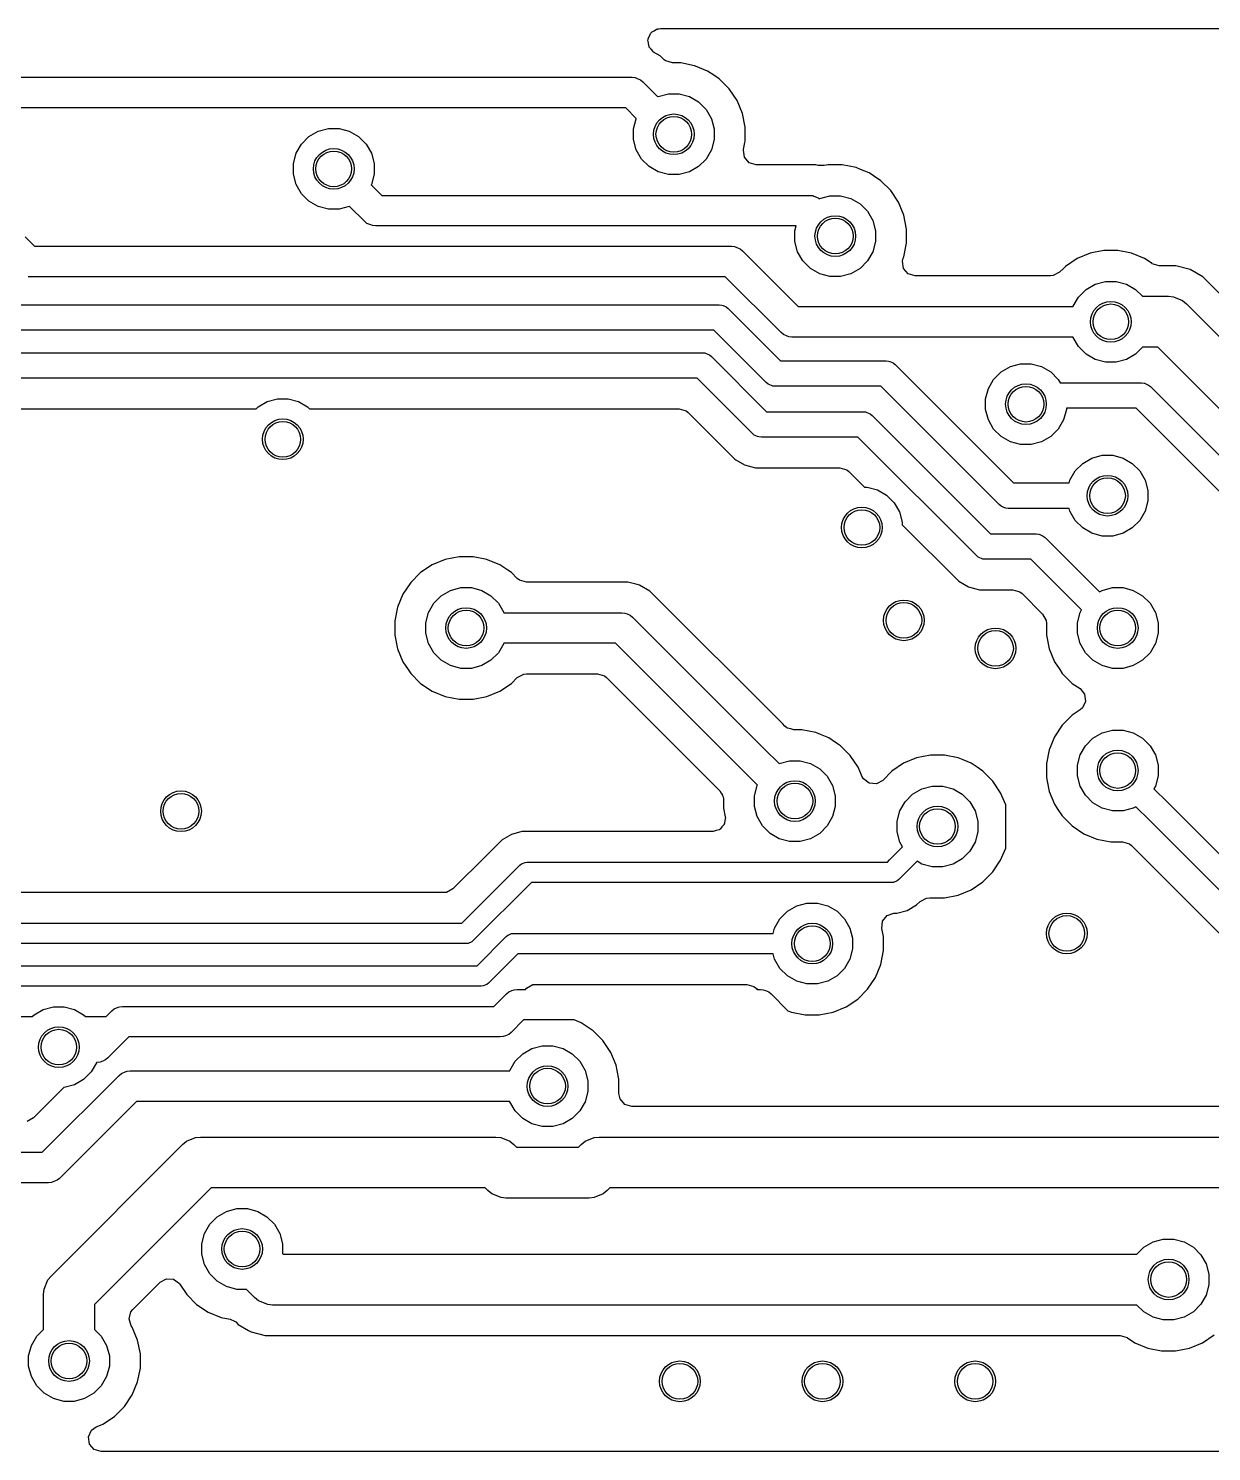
# Model space of a CAD drawing. Extents: x 5.6 to 7.02, y -4.13 to -3.58.
# Drawn here: x 6.218 to 6.676, y -4.129 to -3.578 of the extents above; entities that cross this region are included whole.
import ezdxf

# ---------------------------------------------------------------- set-up
doc = ezdxf.new("R2010")
doc.units = 0
doc.header["$MEASUREMENT"] = 0
doc.layers.add('BLACK', color=7, linetype='CONTINUOUS')

msp = doc.modelspace()

# ---------------------------------------------------------------- linework, layer by layer
at = {"layer": 'BLACK', "linetype": 'CONTINUOUS'}
for p, q in [((6.4577, -3.58286), (6.4578, -3.58259)), ((6.45778, -3.58231), (6.45832, -3.58131)), ((6.4578, -3.58259), (6.45778, -3.58231)), ((6.45832, -3.58131), (6.45874, -3.58026)), ((6.45874, -3.58026), (6.45897, -3.58009)), ((6.45897, -3.58009), (6.4591, -3.57984)), ((6.4591, -3.57984), (6.46009, -3.57929)), ((6.46009, -3.57929), (6.46101, -3.57864)), ((6.46101, -3.57864), (6.46139, -3.57858)), ((6.46139, -3.57858), (6.46155, -3.57849)), ((6.46155, -3.57849), (6.46181, -3.5785)), ((6.46181, -3.5785), (6.46263, -3.57837)), ((6.46263, -3.57837), (7.01195, -3.57837)), ((6.45791, -3.58396), (6.4577, -3.58286)), ((6.458, -3.58509), (6.45791, -3.58396)), ((6.45817, -3.58532), (6.458, -3.58509)), ((6.45823, -3.5856), (6.45817, -3.58532)), ((6.45901, -3.58642), (6.45823, -3.5856)), ((6.45969, -3.58732), (6.45901, -3.58642)), ((6.45991, -3.58748), (6.45969, -3.58732)), ((6.46247, -3.58896), (6.45991, -3.58748)), ((6.46403, -3.59052), (6.46247, -3.58896)), ((6.46433, -3.59074), (6.46403, -3.59052)), ((6.46459, -3.59092), (6.46433, -3.59074)), ((6.46728, -3.59171), (6.46459, -3.59092)), ((6.47043, -3.59171), (6.46728, -3.59171)), ((6.47576, -3.59277), (6.47043, -3.59171)), ((6.47043, -3.59171), (6.47043, -3.59171)), ((6.47612, -3.59292), (6.47576, -3.59277)), ((6.47576, -3.59277), (6.47576, -3.59277)), ((6.48078, -3.59485), (6.47612, -3.59292)), ((5.97603, -3.59724), (6.45158, -3.59724)), ((6.45158, -3.59724), (6.45273, -3.59736)), ((6.45273, -3.59736), (6.45361, -3.59772)), ((6.45361, -3.59772), (6.45486, -3.59824)), ((6.45486, -3.59824), (6.45575, -3.59897)), ((6.45575, -3.59897), (6.46158, -3.6048)), ((6.48322, -3.59648), (6.48078, -3.59485)), ((6.4853, -3.59787), (6.48322, -3.59648)), ((6.48914, -3.60171), (6.4853, -3.59787)), ((6.4853, -3.59787), (6.4853, -3.59787)), ((6.46158, -3.6048), (6.46169, -3.60474)), ((6.46169, -3.60474), (6.46566, -3.60368)), ((6.46566, -3.60368), (6.46977, -3.60368)), ((6.46977, -3.60368), (6.47374, -3.60474)), ((6.47374, -3.60474), (6.4773, -3.6068)), ((6.49216, -3.60623), (6.48914, -3.60171)), ((6.48914, -3.60171), (6.48914, -3.60171)), ((6.44913, -3.60906), (5.97716, -3.60906)), ((6.45323, -3.61316), (6.44913, -3.60906)), ((6.4773, -3.6068), (6.48021, -3.6097)), ((6.48021, -3.6097), (6.48227, -3.61326)), ((6.49424, -3.61125), (6.49216, -3.60623)), ((6.4521, -3.61724), (6.45317, -3.61326)), ((6.45317, -3.61326), (6.45323, -3.61316)), ((6.48227, -3.61326), (6.48333, -3.61724)), ((6.4953, -3.61657), (6.49424, -3.61125)), ((6.32373, -3.62309), (6.32663, -3.62018)), ((6.32663, -3.62018), (6.33019, -3.61813)), ((6.33019, -3.61813), (6.33416, -3.61706)), ((6.33416, -3.61706), (6.33828, -3.61706)), ((6.33828, -3.61706), (6.34225, -3.61813)), ((6.34225, -3.61813), (6.34581, -3.62018)), ((6.34581, -3.62018), (6.34871, -3.62309)), ((6.4521, -3.62135), (6.4521, -3.61724)), ((6.48333, -3.61724), (6.48333, -3.62135)), ((6.4953, -3.62201), (6.4953, -3.61657)), ((6.32061, -3.63062), (6.32167, -3.62665)), ((6.32167, -3.62665), (6.32373, -3.62309)), ((6.34871, -3.62309), (6.35077, -3.62665)), ((6.35077, -3.62665), (6.35183, -3.63062)), ((6.45317, -3.62532), (6.4521, -3.62135)), ((6.45522, -3.62888), (6.45317, -3.62532)), ((6.48227, -3.62532), (6.48021, -3.62888)), ((6.48333, -3.62135), (6.48227, -3.62532)), ((6.49462, -3.62542), (6.49467, -3.62515)), ((6.49502, -3.62818), (6.49462, -3.62542)), ((6.49467, -3.62515), (6.49519, -3.62251)), ((6.49519, -3.62251), (6.4953, -3.62201)), ((6.32061, -3.63473), (6.32061, -3.63062)), ((6.35183, -3.63062), (6.35183, -3.63473)), ((6.45813, -3.63178), (6.45522, -3.62888)), ((6.46169, -3.63384), (6.45813, -3.63178)), ((6.4773, -3.63178), (6.47374, -3.63384)), ((6.48021, -3.62888), (6.4773, -3.63178)), ((6.49685, -3.63029), (6.49502, -3.62818)), ((6.49953, -3.63108), (6.49685, -3.63029)), ((6.52265, -3.63108), (6.49953, -3.63108)), ((6.52357, -3.63133), (6.52265, -3.63108)), ((6.52265, -3.63108), (6.52265, -3.63108)), ((6.52583, -3.6314), (6.52357, -3.63133)), ((6.52744, -3.63108), (6.52583, -3.6314)), ((6.53287, -3.63108), (6.52744, -3.63108)), ((6.52744, -3.63108), (6.52744, -3.63108)), ((6.5382, -3.63214), (6.53287, -3.63108)), ((6.53287, -3.63108), (6.53287, -3.63108)), ((6.53991, -3.63285), (6.5382, -3.63214)), ((6.5382, -3.63214), (6.5382, -3.63214)), ((6.32167, -3.6387), (6.32061, -3.63473)), ((6.35183, -3.63473), (6.35077, -3.6387)), ((6.46566, -3.6349), (6.46169, -3.63384)), ((6.46977, -3.6349), (6.46566, -3.6349)), ((6.47374, -3.63384), (6.46977, -3.6349)), ((6.54322, -3.63422), (6.53991, -3.63285)), ((6.54498, -3.63539), (6.54322, -3.63422)), ((6.54774, -3.63724), (6.54498, -3.63539)), ((6.55158, -3.64108), (6.54774, -3.63724)), ((6.54774, -3.63724), (6.54774, -3.63724)), ((6.32373, -3.64226), (6.32167, -3.6387)), ((6.32663, -3.64517), (6.32373, -3.64226)), ((6.35077, -3.6387), (6.35071, -3.63881)), ((6.35071, -3.63881), (6.35481, -3.64291)), ((6.35481, -3.64291), (6.48189, -3.64291)), ((6.48189, -3.64291), (6.52031, -3.64291)), ((6.52031, -3.64291), (6.52147, -3.64303)), ((6.52147, -3.64303), (6.52181, -3.64317)), ((6.52181, -3.64317), (6.5236, -3.64391)), ((6.52413, -3.64411), (6.5281, -3.64305)), ((6.5281, -3.64305), (6.53221, -3.64305)), ((6.53221, -3.64305), (6.53618, -3.64411)), ((6.5546, -3.6456), (6.55158, -3.64108)), ((6.55158, -3.64108), (6.55158, -3.64108)), ((6.33019, -3.64723), (6.32663, -3.64517)), ((6.33416, -3.64829), (6.33019, -3.64723)), ((6.33828, -3.64829), (6.33416, -3.64829)), ((6.34225, -3.64723), (6.33828, -3.64829)), ((6.34236, -3.64716), (6.34225, -3.64723)), ((6.34819, -3.65299), (6.34236, -3.64716)), ((6.5236, -3.64391), (6.52396, -3.64421)), ((6.52396, -3.64421), (6.52413, -3.64411)), ((6.53618, -3.64411), (6.53974, -3.64617)), ((6.53974, -3.64617), (6.54265, -3.64907)), ((6.55668, -3.65062), (6.5546, -3.6456)), ((6.34908, -3.65373), (6.34819, -3.65299)), ((6.35059, -3.65435), (6.34908, -3.65373)), ((6.35121, -3.65461), (6.35059, -3.65435)), ((6.54265, -3.64907), (6.54471, -3.65263)), ((6.54471, -3.65263), (6.54577, -3.65661)), ((6.55774, -3.65595), (6.55668, -3.65062)), ((6.21685, -3.65889), (6.22056, -3.6626)), ((6.35236, -3.65472), (6.35121, -3.65461)), ((6.48189, -3.65472), (6.35236, -3.65472)), ((6.51505, -3.65472), (6.48189, -3.65472)), ((6.51454, -3.65661), (6.51505, -3.65472)), ((6.51454, -3.66072), (6.51454, -3.65661)), ((6.54577, -3.65661), (6.54577, -3.66072)), ((6.55774, -3.66138), (6.55774, -3.65595)), ((6.22056, -3.6626), (6.49009, -3.6626)), ((6.49009, -3.6626), (6.49124, -3.66271)), ((6.49124, -3.66271), (6.49212, -3.66308)), ((6.49212, -3.66308), (6.49337, -3.66359)), ((6.49337, -3.66359), (6.49426, -3.66433)), ((6.49426, -3.66433), (6.51583, -3.6859)), ((6.51561, -3.66469), (6.51454, -3.66072)), ((6.51766, -3.66825), (6.51561, -3.66469)), ((6.54471, -3.66469), (6.54265, -3.66825)), ((6.54577, -3.66072), (6.54471, -3.66469)), ((6.55668, -3.66671), (6.55774, -3.66138)), ((6.62867, -3.66529), (6.62365, -3.66737)), ((6.634, -3.66423), (6.62867, -3.66529)), ((6.62867, -3.66529), (6.62867, -3.66529)), ((6.63943, -3.66423), (6.634, -3.66423)), ((6.634, -3.66423), (6.634, -3.66423)), ((6.64476, -3.66529), (6.63943, -3.66423)), ((6.63943, -3.66423), (6.63943, -3.66423)), ((6.64978, -3.66737), (6.64476, -3.66529)), ((6.64476, -3.66529), (6.64476, -3.66529)), ((6.52057, -3.67116), (6.51766, -3.66825)), ((6.54265, -3.66825), (6.53974, -3.67116)), ((6.55614, -3.6684), (6.55647, -3.66721)), ((6.55654, -3.67117), (6.55614, -3.6684)), ((6.55647, -3.66719), (6.55668, -3.66671)), ((6.55647, -3.66721), (6.55647, -3.66719)), ((6.61913, -3.67038), (6.61835, -3.67117)), ((6.62365, -3.66737), (6.61913, -3.67038)), ((6.65267, -3.6693), (6.64978, -3.66737)), ((6.64978, -3.66737), (6.64978, -3.66737)), ((6.65274, -3.66935), (6.65267, -3.6693)), ((6.65542, -3.67013), (6.65274, -3.66935)), ((6.66184, -3.67013), (6.65542, -3.67013)), ((6.66735, -3.67161), (6.66184, -3.67013)), ((6.66184, -3.67013), (6.66184, -3.67013)), ((6.48764, -3.67441), (6.21811, -3.67441)), ((6.50921, -3.69598), (6.48764, -3.67441)), ((6.52413, -3.67321), (6.52057, -3.67116)), ((6.5281, -3.67427), (6.52413, -3.67321)), ((6.53221, -3.67427), (6.5281, -3.67427)), ((6.53618, -3.67321), (6.53221, -3.67427)), ((6.53974, -3.67116), (6.53618, -3.67321)), ((6.55837, -3.67328), (6.55654, -3.67117)), ((6.56105, -3.67407), (6.55837, -3.67328)), ((6.61339, -3.67407), (6.56105, -3.67407)), ((6.61445, -3.67396), (6.61339, -3.67407)), ((6.6169, -3.67262), (6.61445, -3.67396)), ((6.61835, -3.67117), (6.6169, -3.67262)), ((6.63069, -3.67726), (6.63466, -3.67619)), ((6.63466, -3.67619), (6.63877, -3.67619)), ((6.63877, -3.67619), (6.64274, -3.67726)), ((6.67229, -3.67446), (6.66735, -3.67161)), ((6.66735, -3.67161), (6.66735, -3.67161)), ((6.66735, -3.67161), (6.66735, -3.67161)), ((6.80041, -3.80259), (6.67229, -3.67446)), ((6.67229, -3.67446), (6.67229, -3.67446)), ((6.62422, -3.68222), (6.62713, -3.67931)), ((6.62713, -3.67931), (6.63069, -3.67726)), ((6.64274, -3.67726), (6.6463, -3.67931)), ((6.6463, -3.67931), (6.64895, -3.68196)), ((6.19308, -3.68524), (6.48529, -3.68524)), ((6.48529, -3.68524), (6.48625, -3.68533)), ((6.48625, -3.68533), (6.48625, -3.68533)), ((6.48625, -3.68533), (6.48677, -3.68555)), ((6.48677, -3.68555), (6.48803, -3.68607)), ((6.48803, -3.68607), (6.48803, -3.68607)), ((6.48803, -3.68607), (6.48877, -3.68668)), ((6.48877, -3.68668), (6.50898, -3.70689)), ((6.51583, -3.6859), (6.61444, -3.6859)), ((6.61444, -3.6859), (6.62213, -3.6859)), ((6.62213, -3.6859), (6.62216, -3.68578)), ((6.62216, -3.68578), (6.62422, -3.68222)), ((6.64895, -3.68196), (6.65898, -3.68196)), ((6.65898, -3.68196), (6.6609, -3.68215)), ((6.6609, -3.68215), (6.66445, -3.68362)), ((6.66445, -3.68362), (6.66445, -3.68362)), ((6.66445, -3.68362), (6.66594, -3.68485)), ((6.66594, -3.68485), (6.79003, -3.80893)), ((6.48325, -3.69508), (6.19104, -3.69508)), ((6.50347, -3.71529), (6.48325, -3.69508)), ((6.51011, -3.69672), (6.50921, -3.69598)), ((6.51134, -3.69723), (6.51011, -3.69672)), ((6.51224, -3.6976), (6.51134, -3.69723)), ((6.51339, -3.69771), (6.51224, -3.6976)), ((6.61444, -3.69771), (6.51339, -3.69771)), ((6.62213, -3.69771), (6.61444, -3.69771)), ((6.62216, -3.69783), (6.62213, -3.69771)), ((6.62422, -3.70139), (6.62216, -3.69783)), ((6.18657, -3.70378), (6.47878, -3.70378)), ((6.47878, -3.70378), (6.47974, -3.70387)), ((6.47974, -3.70387), (6.47974, -3.70387)), ((6.47974, -3.70387), (6.48026, -3.70409)), ((6.62713, -3.7043), (6.62422, -3.70139)), ((6.64895, -3.70165), (6.6463, -3.7043)), ((6.65491, -3.70165), (6.64895, -3.70165)), ((6.77323, -3.81997), (6.65491, -3.70165)), ((6.48026, -3.70409), (6.48151, -3.70461)), ((6.48151, -3.70461), (6.48151, -3.70461)), ((6.48151, -3.70461), (6.48226, -3.70522)), ((6.48226, -3.70522), (6.50361, -3.72657)), ((6.50898, -3.70689), (6.54978, -3.70689)), ((6.54978, -3.70689), (6.55074, -3.70698)), ((6.55074, -3.70698), (6.55074, -3.70698)), ((6.55074, -3.70698), (6.55126, -3.7072)), ((6.55126, -3.7072), (6.55251, -3.70772)), ((6.55251, -3.70772), (6.55251, -3.70772)), ((6.55251, -3.70772), (6.55326, -3.70833)), ((6.55326, -3.70833), (6.59906, -3.75413)), ((6.59431, -3.71119), (6.59787, -3.70913)), ((6.59787, -3.70913), (6.60184, -3.70807)), ((6.60184, -3.70807), (6.60595, -3.70807)), ((6.60595, -3.70807), (6.60992, -3.70913)), ((6.60992, -3.70913), (6.61348, -3.71119)), ((6.63069, -3.70636), (6.62713, -3.7043)), ((6.63466, -3.70742), (6.63069, -3.70636)), ((6.63877, -3.70742), (6.63466, -3.70742)), ((6.64274, -3.70636), (6.63877, -3.70742)), ((6.6463, -3.7043), (6.64274, -3.70636)), ((6.47674, -3.71362), (6.18453, -3.71362)), ((6.49809, -3.73498), (6.47674, -3.71362)), ((6.58935, -3.71766), (6.5914, -3.7141)), ((6.5914, -3.7141), (6.59431, -3.71119)), ((6.61348, -3.71119), (6.61639, -3.7141)), ((6.61639, -3.7141), (6.61716, -3.71543)), ((6.50421, -3.7159), (6.50347, -3.71529)), ((6.50547, -3.71642), (6.50421, -3.7159)), ((6.50421, -3.7159), (6.50421, -3.7159)), ((6.50599, -3.71664), (6.50547, -3.71642)), ((6.50695, -3.71673), (6.50599, -3.71664)), ((6.50599, -3.71664), (6.50599, -3.71664)), ((6.54774, -3.71673), (6.50695, -3.71673)), ((6.59354, -3.76253), (6.54774, -3.71673)), ((6.58828, -3.72163), (6.58935, -3.71766)), ((6.61716, -3.71543), (6.6486, -3.71543)), ((6.6486, -3.71543), (6.64956, -3.71552)), ((6.64956, -3.71552), (6.64956, -3.71552)), ((6.64956, -3.71552), (6.64969, -3.71558)), ((6.64969, -3.71558), (6.65133, -3.71626)), ((6.65133, -3.71626), (6.65133, -3.71626)), ((6.65133, -3.71626), (6.65208, -3.71687)), ((6.65208, -3.71687), (6.75309, -3.81788)), ((6.18674, -3.72545), (6.30625, -3.72545)), ((6.30625, -3.72545), (6.30695, -3.72475)), ((6.30695, -3.72475), (6.31051, -3.72269)), ((6.31051, -3.72269), (6.31448, -3.72163)), ((6.31448, -3.72163), (6.31859, -3.72163)), ((6.31859, -3.72163), (6.32256, -3.72269)), ((6.32256, -3.72269), (6.32612, -3.72475)), ((6.32612, -3.72475), (6.32682, -3.72545)), ((6.32682, -3.72545), (6.46979, -3.72545)), ((6.46979, -3.72545), (6.47247, -3.72624)), ((6.58828, -3.72574), (6.58828, -3.72163)), ((6.58935, -3.72971), (6.58828, -3.72574)), ((6.61951, -3.72574), (6.61844, -3.72971)), ((6.64656, -3.72527), (6.61951, -3.72527)), ((6.61951, -3.72527), (6.61951, -3.72574)), ((6.74469, -3.8234), (6.64656, -3.72527)), ((6.47247, -3.72624), (6.47329, -3.72691)), ((6.47329, -3.72691), (6.49129, -3.7449)), ((6.50361, -3.72657), (6.54094, -3.72657)), ((6.54094, -3.72657), (6.5419, -3.72667)), ((6.5419, -3.72667), (6.5419, -3.72667)), ((6.5419, -3.72667), (6.54242, -3.72688)), ((6.54242, -3.72688), (6.54368, -3.7274)), ((6.54368, -3.7274), (6.54368, -3.7274)), ((6.54368, -3.7274), (6.54442, -3.72802)), ((6.54442, -3.72802), (6.59023, -3.77382)), ((6.5914, -3.73327), (6.58935, -3.72971)), ((6.61844, -3.72971), (6.61639, -3.73327)), ((6.49884, -3.73559), (6.49809, -3.73498)), ((6.5001, -3.73611), (6.49884, -3.73559)), ((6.49884, -3.73559), (6.49884, -3.73559)), ((6.50061, -3.73632), (6.5001, -3.73611)), ((6.50157, -3.73642), (6.50061, -3.73632)), ((6.50061, -3.73632), (6.50061, -3.73632)), ((6.53891, -3.73642), (6.50157, -3.73642)), ((6.58471, -3.78222), (6.53891, -3.73642)), ((6.59431, -3.73618), (6.5914, -3.73327)), ((6.59787, -3.73823), (6.59431, -3.73618)), ((6.61348, -3.73618), (6.60992, -3.73823)), ((6.61639, -3.73327), (6.61348, -3.73618)), ((6.60184, -3.7393), (6.59787, -3.73823)), ((6.60595, -3.7393), (6.60184, -3.7393)), ((6.60992, -3.73823), (6.60595, -3.7393)), ((6.49129, -3.7449), (6.49129, -3.7449)), ((6.49129, -3.7449), (6.49129, -3.7449)), ((6.49129, -3.7449), (6.49169, -3.74513)), ((6.49169, -3.74513), (6.49511, -3.74711)), ((6.49511, -3.74711), (6.49937, -3.74825)), ((6.62294, -3.74947), (6.62585, -3.74656)), ((6.62585, -3.74656), (6.62941, -3.74451)), ((6.62941, -3.74451), (6.63338, -3.74344)), ((6.63338, -3.74344), (6.63749, -3.74344)), ((6.63749, -3.74344), (6.64146, -3.74451)), ((6.64146, -3.74451), (6.64502, -3.74656)), ((6.64502, -3.74656), (6.64793, -3.74947)), ((6.49937, -3.74825), (6.50378, -3.74825)), ((6.50378, -3.74825), (6.53195, -3.74825)), ((6.53195, -3.74825), (6.53463, -3.74904)), ((6.53463, -3.74904), (6.53546, -3.7497)), ((6.53546, -3.7497), (6.54151, -3.75575)), ((6.62059, -3.75413), (6.62088, -3.75303)), ((6.62088, -3.75303), (6.62294, -3.74947)), ((6.64793, -3.74947), (6.64998, -3.75303)), ((6.64998, -3.75303), (6.65105, -3.757)), ((6.54151, -3.75575), (6.5425, -3.75575)), ((6.5425, -3.75575), (6.54647, -3.75681)), ((6.54647, -3.75681), (6.55003, -3.75887)), ((6.55003, -3.75887), (6.55294, -3.76178)), ((6.59906, -3.75413), (6.62059, -3.75413)), ((6.65105, -3.757), (6.65105, -3.76111)), ((6.55294, -3.76178), (6.555, -3.76534)), ((6.59429, -3.76315), (6.59354, -3.76253)), ((6.59531, -3.76357), (6.59429, -3.76315)), ((6.59429, -3.76315), (6.59429, -3.76315)), ((6.59606, -3.76388), (6.59531, -3.76357)), ((6.59702, -3.76398), (6.59606, -3.76388)), ((6.59606, -3.76388), (6.59606, -3.76388)), ((6.62059, -3.76398), (6.59702, -3.76398)), ((6.62088, -3.76508), (6.62059, -3.76398)), ((6.65105, -3.76111), (6.64998, -3.76508)), ((6.555, -3.76534), (6.55606, -3.76931)), ((6.55606, -3.76931), (6.55606, -3.7703)), ((6.62294, -3.76864), (6.62088, -3.76508)), ((6.62585, -3.77155), (6.62294, -3.76864)), ((6.64793, -3.76864), (6.64502, -3.77155)), ((6.64998, -3.76508), (6.64793, -3.76864)), ((6.55606, -3.7703), (6.5779, -3.79214)), ((6.59023, -3.77382), (6.60787, -3.77382)), ((6.60787, -3.77382), (6.60883, -3.77391)), ((6.60883, -3.77391), (6.60883, -3.77391)), ((6.60883, -3.77391), (6.60928, -3.7741)), ((6.60928, -3.7741), (6.61061, -3.77465)), ((6.61061, -3.77465), (6.61061, -3.77465)), ((6.61061, -3.77465), (6.61135, -3.77526)), ((6.61135, -3.77526), (6.6271, -3.79101)), ((6.62941, -3.7736), (6.62585, -3.77155)), ((6.63338, -3.77467), (6.62941, -3.7736)), ((6.63749, -3.77467), (6.63338, -3.77467)), ((6.64146, -3.7736), (6.63749, -3.77467)), ((6.64502, -3.77155), (6.64146, -3.7736)), ((6.37434, -3.7858), (6.36982, -3.78881)), ((6.37936, -3.78372), (6.37434, -3.7858)), ((6.38469, -3.78266), (6.37936, -3.78372)), ((6.37936, -3.78372), (6.37936, -3.78372)), ((6.39012, -3.78266), (6.38469, -3.78266)), ((6.38469, -3.78266), (6.38469, -3.78266)), ((6.39545, -3.78372), (6.39012, -3.78266)), ((6.39012, -3.78266), (6.39012, -3.78266)), ((6.39572, -3.78383), (6.39545, -3.78372)), ((6.39545, -3.78372), (6.39545, -3.78372)), ((6.40046, -3.7858), (6.39572, -3.78383)), ((6.40348, -3.78781), (6.40046, -3.7858)), ((6.58545, -3.78283), (6.58471, -3.78222)), ((6.58671, -3.78335), (6.58545, -3.78283)), ((6.58545, -3.78283), (6.58545, -3.78283)), ((6.58723, -3.78357), (6.58671, -3.78335)), ((6.58819, -3.78366), (6.58723, -3.78357)), ((6.58723, -3.78357), (6.58723, -3.78357)), ((6.60584, -3.78366), (6.58819, -3.78366)), ((6.62014, -3.79797), (6.60584, -3.78366)), ((6.36982, -3.78881), (6.36598, -3.79266)), ((6.36982, -3.78881), (6.36982, -3.78881)), ((6.40498, -3.78881), (6.40348, -3.78781)), ((6.40721, -3.79105), (6.40498, -3.78881)), ((6.40498, -3.78881), (6.40498, -3.78881)), ((6.40804, -3.79171), (6.40721, -3.79105)), ((6.41072, -3.7925), (6.40804, -3.79171)), ((6.6271, -3.79101), (6.63235, -3.79626)), ((6.36296, -3.79717), (6.36088, -3.80219)), ((6.36598, -3.79266), (6.36296, -3.79717)), ((6.36598, -3.79266), (6.36598, -3.79266)), ((6.37781, -3.79774), (6.38138, -3.79569)), ((6.38138, -3.79569), (6.38535, -3.79462)), ((6.38535, -3.79462), (6.38946, -3.79462)), ((6.38946, -3.79462), (6.39343, -3.79569)), ((6.39343, -3.79569), (6.39699, -3.79774)), ((6.44996, -3.7925), (6.41072, -3.7925)), ((6.45351, -3.79345), (6.44996, -3.7925)), ((6.44996, -3.7925), (6.44996, -3.7925)), ((6.45447, -3.79371), (6.45351, -3.79345)), ((6.45351, -3.79345), (6.45351, -3.79345)), ((6.45851, -3.79604), (6.45447, -3.79371)), ((6.45447, -3.79371), (6.45447, -3.79371)), ((6.45447, -3.79371), (6.45447, -3.79371)), ((6.45447, -3.79371), (6.45447, -3.79371)), ((6.50969, -3.84722), (6.45851, -3.79604)), ((6.45851, -3.79604), (6.45851, -3.79604)), ((6.5779, -3.79214), (6.5779, -3.79215)), ((6.5779, -3.79215), (6.5779, -3.79215)), ((6.5779, -3.79215), (6.5779, -3.79215)), ((6.5779, -3.79215), (6.5779, -3.79215)), ((6.5779, -3.79215), (6.58017, -3.79345)), ((6.58017, -3.79345), (6.58172, -3.79435)), ((6.58172, -3.79435), (6.58598, -3.79549)), ((6.58598, -3.79549), (6.59039, -3.79549)), ((6.59039, -3.79549), (6.59888, -3.79549)), ((6.59888, -3.79549), (6.60156, -3.79628)), ((6.60156, -3.79628), (6.60239, -3.79695)), ((6.60239, -3.79695), (6.61034, -3.8049)), ((6.63235, -3.79626), (6.63334, -3.79569)), ((6.63334, -3.79569), (6.63731, -3.79462)), ((6.63731, -3.79462), (6.64143, -3.79462)), ((6.64143, -3.79462), (6.6454, -3.79569)), ((6.6454, -3.79569), (6.64896, -3.79774)), ((6.36088, -3.80219), (6.35982, -3.80752)), ((6.36088, -3.80219), (6.36088, -3.80219)), ((6.37285, -3.80421), (6.37491, -3.80065)), ((6.37491, -3.80065), (6.37781, -3.79774)), ((6.39699, -3.79774), (6.3999, -3.80065)), ((6.3999, -3.80065), (6.40195, -3.80421)), ((6.62539, -3.80322), (6.62014, -3.79797)), ((6.64896, -3.79774), (6.65186, -3.80065)), ((6.65186, -3.80065), (6.65392, -3.80421)), ((6.35982, -3.80752), (6.35982, -3.81295)), ((6.37179, -3.80818), (6.37285, -3.80421)), ((6.37179, -3.81229), (6.37179, -3.80818)), ((6.40195, -3.80421), (6.40198, -3.80433)), ((6.40198, -3.80433), (6.44762, -3.80433)), ((6.44762, -3.80433), (6.44877, -3.80444)), ((6.44877, -3.80444), (6.44965, -3.80481)), ((6.44965, -3.80481), (6.4509, -3.80533)), ((6.4509, -3.80533), (6.4518, -3.80606)), ((6.4518, -3.80606), (6.50298, -3.85724)), ((6.61034, -3.8049), (6.61168, -3.80735)), ((6.61168, -3.80735), (6.61179, -3.8084)), ((6.61179, -3.8084), (6.61179, -3.81295)), ((6.62376, -3.80818), (6.62482, -3.80421)), ((6.62376, -3.81229), (6.62376, -3.80818)), ((6.62482, -3.80421), (6.62539, -3.80322)), ((6.65392, -3.80421), (6.65498, -3.80818)), ((6.65498, -3.80818), (6.65498, -3.81229)), ((6.35982, -3.81295), (6.35984, -3.81304)), ((6.35984, -3.81304), (6.36088, -3.81828)), ((6.37285, -3.81626), (6.37179, -3.81229)), ((6.61179, -3.81295), (6.61285, -3.81828)), ((6.62482, -3.81626), (6.62376, -3.81229)), ((6.65498, -3.81229), (6.65392, -3.81626)), ((6.36088, -3.81828), (6.36296, -3.8233)), ((6.37491, -3.81982), (6.37285, -3.81626)), ((6.40195, -3.81626), (6.3999, -3.81982)), ((6.40198, -3.81614), (6.40195, -3.81626)), ((6.44517, -3.81614), (6.40198, -3.81614)), ((6.49463, -3.86559), (6.44517, -3.81614)), ((6.61285, -3.81828), (6.61493, -3.8233)), ((6.62688, -3.81982), (6.62482, -3.81626)), ((6.65392, -3.81626), (6.65186, -3.81982)), ((6.36296, -3.8233), (6.36498, -3.82632)), ((6.37781, -3.82273), (6.37491, -3.81982)), ((6.38138, -3.82479), (6.37781, -3.82273)), ((6.38535, -3.82585), (6.38138, -3.82479)), ((6.39343, -3.82479), (6.38946, -3.82585)), ((6.39699, -3.82273), (6.39343, -3.82479)), ((6.3999, -3.81982), (6.39699, -3.82273)), ((6.61493, -3.8233), (6.61695, -3.82632)), ((6.62978, -3.82273), (6.62688, -3.81982)), ((6.63334, -3.82479), (6.62978, -3.82273)), ((6.63731, -3.82585), (6.63334, -3.82479)), ((6.6454, -3.82479), (6.64143, -3.82585)), ((6.64896, -3.82273), (6.6454, -3.82479)), ((6.65186, -3.81982), (6.64896, -3.82273)), ((6.36498, -3.82632), (6.36598, -3.82782)), ((6.36598, -3.82782), (6.36598, -3.82782)), ((6.36598, -3.82782), (6.36982, -3.83166)), ((6.38946, -3.82585), (6.38535, -3.82585)), ((6.40498, -3.83166), (6.40721, -3.82943)), ((6.40721, -3.82943), (6.40967, -3.82809)), ((6.40967, -3.82809), (6.41072, -3.82797)), ((6.41072, -3.82797), (6.43822, -3.82797)), ((6.43822, -3.82797), (6.4409, -3.82876)), ((6.4409, -3.82876), (6.44173, -3.82943)), ((6.44173, -3.82943), (6.48552, -3.87322)), ((6.61695, -3.82632), (6.61795, -3.82782)), ((6.61795, -3.82782), (6.61795, -3.82782)), ((6.61795, -3.82782), (6.62179, -3.83166)), ((6.64143, -3.82585), (6.63731, -3.82585)), ((6.36982, -3.83166), (6.36982, -3.83166)), ((6.36982, -3.83166), (6.37434, -3.83468)), ((6.37434, -3.83468), (6.37936, -3.83676)), ((6.39545, -3.83676), (6.40046, -3.83468)), ((6.40046, -3.83468), (6.40498, -3.83166)), ((6.62179, -3.83166), (6.62179, -3.83166)), ((6.62179, -3.83166), (6.62179, -3.83166)), ((6.62179, -3.83166), (6.6248, -3.83367)), ((6.6248, -3.83367), (6.6248, -3.83367)), ((6.6248, -3.83367), (6.62659, -3.83582)), ((6.62659, -3.83582), (6.62694, -3.83859)), ((6.37936, -3.83676), (6.38469, -3.83781)), ((6.38469, -3.83781), (6.38469, -3.83781)), ((6.38469, -3.83781), (6.39012, -3.83781)), ((6.39012, -3.83781), (6.39545, -3.83676)), ((6.39012, -3.83781), (6.39012, -3.83781)), ((6.62574, -3.84111), (6.6248, -3.84192)), ((6.62694, -3.83859), (6.62574, -3.84111)), ((6.62179, -3.84393), (6.61795, -3.84777)), ((6.6248, -3.84192), (6.62179, -3.84393)), ((6.5106, -3.84813), (6.50969, -3.84722)), ((6.51143, -3.8488), (6.5106, -3.84813)), ((6.51153, -3.84883), (6.51143, -3.8488)), ((6.51173, -3.84898), (6.51153, -3.84883)), ((6.51293, -3.84924), (6.51173, -3.84898)), ((6.51411, -3.84959), (6.51293, -3.84924)), ((6.51727, -3.84959), (6.51411, -3.84959)), ((6.52259, -3.85065), (6.51727, -3.84959)), ((6.51727, -3.84959), (6.51727, -3.84959)), ((6.52445, -3.85141), (6.52259, -3.85065)), ((6.52259, -3.85065), (6.52259, -3.85065)), ((6.52761, -3.85272), (6.52445, -3.85141)), ((6.61493, -3.85229), (6.61285, -3.85731)), ((6.61795, -3.84777), (6.61493, -3.85229)), ((6.61795, -3.84777), (6.61795, -3.84777)), ((6.62978, -3.85286), (6.63334, -3.85081)), ((6.63334, -3.85081), (6.63731, -3.84974)), ((6.63731, -3.84974), (6.64143, -3.84974)), ((6.64143, -3.84974), (6.6454, -3.85081)), ((6.6454, -3.85081), (6.64896, -3.85286)), ((6.50298, -3.85724), (6.50841, -3.86268)), ((6.53063, -3.85474), (6.52761, -3.85272)), ((6.53213, -3.85574), (6.53063, -3.85474)), ((6.53597, -3.85958), (6.53213, -3.85574)), ((6.53213, -3.85574), (6.53213, -3.85574)), ((6.61285, -3.85731), (6.61179, -3.86264)), ((6.61285, -3.85731), (6.61285, -3.85731)), ((6.62482, -3.85933), (6.62688, -3.85577)), ((6.62688, -3.85577), (6.62978, -3.85286)), ((6.64896, -3.85286), (6.65186, -3.85577)), ((6.65186, -3.85577), (6.65392, -3.85933)), ((6.50841, -3.86268), (6.50852, -3.86262)), ((6.50852, -3.86262), (6.51249, -3.86155)), ((6.51249, -3.86155), (6.5166, -3.86155)), ((6.5166, -3.86155), (6.52058, -3.86262)), ((6.52058, -3.86262), (6.52414, -3.86467)), ((6.53899, -3.8641), (6.53597, -3.85958)), ((6.53597, -3.85958), (6.53597, -3.85958)), ((6.5566, -3.86255), (6.55209, -3.86557)), ((6.56162, -3.86047), (6.5566, -3.86255)), ((6.56695, -3.85941), (6.56162, -3.86047)), ((6.56162, -3.86047), (6.56162, -3.86047)), ((6.57238, -3.85941), (6.56695, -3.85941)), ((6.56695, -3.85941), (6.56695, -3.85941)), ((6.57771, -3.86047), (6.57238, -3.85941)), ((6.57238, -3.85941), (6.57238, -3.85941)), ((6.57957, -3.86124), (6.57771, -3.86047)), ((6.57771, -3.86047), (6.57771, -3.86047)), ((6.58273, -3.86255), (6.57957, -3.86124)), ((6.58505, -3.8641), (6.58273, -3.86255)), ((6.61179, -3.86264), (6.61179, -3.86807)), ((6.62376, -3.8633), (6.62482, -3.85933)), ((6.62376, -3.86741), (6.62376, -3.8633)), ((6.65392, -3.85933), (6.65498, -3.8633)), ((6.65498, -3.8633), (6.65498, -3.86741)), ((6.50006, -3.87103), (6.49463, -3.86559)), ((6.52414, -3.86467), (6.52704, -3.86758)), ((6.52704, -3.86758), (6.5291, -3.87114)), ((6.54027, -3.86719), (6.53899, -3.8641)), ((6.54041, -3.86754), (6.54027, -3.86719)), ((6.54103, -3.86861), (6.54041, -3.86754)), ((6.54326, -3.87029), (6.54103, -3.86861)), ((6.55209, -3.86557), (6.5485, -3.86915)), ((6.58725, -3.86557), (6.58505, -3.8641)), ((6.59109, -3.86941), (6.58725, -3.86557)), ((6.58725, -3.86557), (6.58725, -3.86557)), ((6.61179, -3.86807), (6.61206, -3.86941)), ((6.62482, -3.87138), (6.62376, -3.86741)), ((6.65498, -3.86741), (6.65392, -3.87138)), ((6.48552, -3.87322), (6.48599, -3.87409)), ((6.48599, -3.87409), (6.48661, -3.87486)), ((6.49894, -3.87511), (6.5, -3.87114)), ((6.5, -3.87114), (6.50006, -3.87103)), ((6.5291, -3.87114), (6.53016, -3.87511)), ((6.54605, -3.87049), (6.54326, -3.87029)), ((6.5485, -3.86915), (6.54605, -3.87049)), ((6.56008, -3.8745), (6.56364, -3.87244)), ((6.56364, -3.87244), (6.56761, -3.87138)), ((6.56761, -3.87138), (6.57172, -3.87138)), ((6.57172, -3.87138), (6.57569, -3.87244)), ((6.57569, -3.87244), (6.57925, -3.8745)), ((6.59411, -3.87393), (6.59109, -3.86941)), ((6.59109, -3.86941), (6.59109, -3.86941)), ((6.59606, -3.87865), (6.59411, -3.87393)), ((6.61206, -3.86941), (6.61285, -3.8734)), ((6.61285, -3.8734), (6.61493, -3.87842)), ((6.62688, -3.87494), (6.62482, -3.87138)), ((6.65392, -3.87138), (6.65335, -3.87237)), ((6.65335, -3.87237), (6.6586, -3.87762)), ((6.48661, -3.87486), (6.48671, -3.87541)), ((6.48671, -3.87541), (6.48686, -3.87567)), ((6.48686, -3.87567), (6.48695, -3.87623)), ((6.48695, -3.87623), (6.48697, -3.87648)), ((6.48697, -3.87648), (6.48697, -3.87988)), ((6.48697, -3.87988), (6.48764, -3.88327)), ((6.49894, -3.87922), (6.49894, -3.87511)), ((6.5, -3.88319), (6.49894, -3.87922)), ((6.53016, -3.87922), (6.5291, -3.88319)), ((6.53016, -3.87511), (6.53016, -3.87922)), ((6.55512, -3.88096), (6.55717, -3.8774)), ((6.55717, -3.8774), (6.56008, -3.8745)), ((6.57925, -3.8745), (6.58216, -3.8774)), ((6.58216, -3.8774), (6.58422, -3.88096)), ((6.59606, -3.89533), (6.59606, -3.87865)), ((6.61493, -3.87842), (6.61598, -3.87999)), ((6.61598, -3.87999), (6.61795, -3.88293)), ((6.62978, -3.87785), (6.62688, -3.87494)), ((6.63334, -3.8799), (6.62978, -3.87785)), ((6.63731, -3.88097), (6.63334, -3.8799)), ((6.6454, -3.8799), (6.64143, -3.88097)), ((6.64639, -3.87933), (6.6454, -3.8799)), ((6.65164, -3.88458), (6.64639, -3.87933)), ((6.6586, -3.87762), (6.72802, -3.94705)), ((6.48745, -3.88465), (6.48735, -3.88581)), ((6.48767, -3.88351), (6.48745, -3.88465)), ((6.48764, -3.88327), (6.48767, -3.88351)), ((6.50206, -3.88675), (6.5, -3.88319)), ((6.5291, -3.88319), (6.52704, -3.88675)), ((6.55405, -3.88493), (6.55512, -3.88096)), ((6.55405, -3.88904), (6.55405, -3.88493)), ((6.58422, -3.88096), (6.58528, -3.88493)), ((6.58528, -3.88493), (6.58528, -3.88904)), ((6.61795, -3.88293), (6.61795, -3.88293)), ((6.61795, -3.88293), (6.62179, -3.88678)), ((6.64143, -3.88097), (6.63731, -3.88097)), ((6.7225, -3.95545), (6.65164, -3.88458)), ((6.40494, -3.89003), (6.40134, -3.89211)), ((6.40895, -3.88896), (6.40494, -3.89003)), ((6.40494, -3.89003), (6.40494, -3.89003)), ((6.40494, -3.89003), (6.40494, -3.89003)), ((6.4131, -3.88896), (6.40895, -3.88896)), ((6.48273, -3.88896), (6.4131, -3.88896)), ((6.483, -3.88895), (6.48273, -3.88896)), ((6.4841, -3.88856), (6.483, -3.88895)), ((6.48523, -3.88828), (6.4841, -3.88856)), ((6.4854, -3.8881), (6.48523, -3.88828)), ((6.48563, -3.88802), (6.4854, -3.8881)), ((6.48635, -3.8871), (6.48563, -3.88802)), ((6.48715, -3.88625), (6.48635, -3.8871)), ((6.48719, -3.88601), (6.48715, -3.88625)), ((6.48735, -3.88581), (6.48719, -3.88601)), ((6.50496, -3.88966), (6.50206, -3.88675)), ((6.50852, -3.89171), (6.50496, -3.88966)), ((6.52414, -3.88966), (6.52058, -3.89171)), ((6.52704, -3.88675), (6.52414, -3.88966)), ((6.55512, -3.89302), (6.55405, -3.88904)), ((6.58528, -3.88904), (6.58422, -3.89302)), ((6.62179, -3.88678), (6.62179, -3.88678)), ((6.62179, -3.88678), (6.62631, -3.88979)), ((6.62631, -3.88979), (6.63133, -3.89187)), ((6.40134, -3.89211), (6.39538, -3.89807)), ((6.40134, -3.89211), (6.40134, -3.89211)), ((6.51249, -3.89278), (6.50852, -3.89171)), ((6.5166, -3.89278), (6.51249, -3.89278)), ((6.52058, -3.89171), (6.5166, -3.89278)), ((6.55114, -3.89995), (6.5562, -3.89489)), ((6.5562, -3.89489), (6.55512, -3.89302)), ((6.58422, -3.89302), (6.58216, -3.89658)), ((6.59411, -3.90005), (6.59606, -3.89533)), ((6.63133, -3.89187), (6.63665, -3.89293)), ((6.63665, -3.89293), (6.63665, -3.89293)), ((6.63665, -3.89293), (6.6412, -3.89293)), ((6.6412, -3.89293), (6.64389, -3.89372)), ((6.64389, -3.89372), (6.64471, -3.89439)), ((6.64471, -3.89439), (6.71258, -3.96225)), ((6.39538, -3.89807), (6.38232, -3.91113)), ((6.38577, -3.92441), (6.40824, -3.90194)), ((6.40824, -3.90194), (6.40884, -3.90145)), ((6.40884, -3.90145), (6.41026, -3.90086)), ((6.41026, -3.90086), (6.41102, -3.90079)), ((6.41102, -3.90079), (6.5503, -3.90079)), ((6.5503, -3.90079), (6.55114, -3.89995)), ((6.55114, -3.89995), (6.55114, -3.89995)), ((6.56177, -3.90046), (6.5567, -3.90552)), ((6.56364, -3.90154), (6.56177, -3.90046)), ((6.56761, -3.9026), (6.56364, -3.90154)), ((6.57569, -3.90154), (6.57172, -3.9026)), ((6.57925, -3.89948), (6.57569, -3.90154)), ((6.58216, -3.89658), (6.57925, -3.89948)), ((6.59109, -3.90457), (6.59411, -3.90005)), ((6.55472, -3.90751), (6.55412, -3.908)), ((6.5567, -3.90552), (6.55472, -3.90751)), ((6.5567, -3.90552), (6.5567, -3.90552)), ((6.57172, -3.9026), (6.56761, -3.9026)), ((6.58725, -3.90841), (6.59109, -3.90457)), ((6.37882, -3.91258), (6.1637, -3.91258)), ((6.37987, -3.91247), (6.37882, -3.91258)), ((6.38232, -3.91113), (6.37987, -3.91247)), ((6.41265, -3.90866), (6.39019, -3.93113)), ((6.55193, -3.90866), (6.41265, -3.90866)), ((6.5527, -3.90859), (6.55193, -3.90866)), ((6.55412, -3.908), (6.5527, -3.90859)), ((6.57771, -3.91351), (6.58273, -3.91143)), ((6.58273, -3.91143), (6.58725, -3.90841)), ((6.51167, -3.91979), (6.51523, -3.91773)), ((6.51523, -3.91773), (6.5192, -3.91667)), ((6.5192, -3.91667), (6.52332, -3.91667)), ((6.52332, -3.91667), (6.52729, -3.91773)), ((6.52729, -3.91773), (6.53085, -3.91979)), ((6.55802, -3.91942), (6.56161, -3.91734)), ((6.56161, -3.91734), (6.56296, -3.916)), ((6.56296, -3.916), (6.56541, -3.91466)), ((6.56541, -3.91466), (6.56671, -3.91458)), ((6.56671, -3.91458), (6.56671, -3.91457)), ((6.56671, -3.91457), (6.57238, -3.91457)), ((6.57238, -3.91457), (6.57771, -3.91351)), ((6.57238, -3.91457), (6.57238, -3.91457)), ((6.50671, -3.92626), (6.50877, -3.9227)), ((6.50877, -3.9227), (6.51167, -3.91979)), ((6.53085, -3.91979), (6.53375, -3.9227)), ((6.53375, -3.9227), (6.53581, -3.92626)), ((6.54821, -3.92642), (6.54846, -3.92364)), ((6.54846, -3.92364), (6.55018, -3.92143)), ((6.55018, -3.92143), (6.55281, -3.9205)), ((6.55281, -3.9205), (6.55308, -3.92049)), ((6.55308, -3.92049), (6.55401, -3.92049)), ((6.55401, -3.92049), (6.55802, -3.91942)), ((6.55401, -3.92049), (6.55401, -3.92049)), ((6.15675, -3.92441), (6.37165, -3.92441)), ((6.37165, -3.92441), (6.38577, -3.92441)), ((6.39163, -3.94083), (6.40295, -3.9295)), ((6.40295, -3.9295), (6.40355, -3.92901)), ((6.40355, -3.92901), (6.40396, -3.92884)), ((6.40396, -3.92884), (6.40497, -3.92842)), ((6.40497, -3.92842), (6.40574, -3.92835)), ((6.40574, -3.92835), (6.50615, -3.92835)), ((6.50615, -3.92835), (6.50671, -3.92626)), ((6.53581, -3.92626), (6.53687, -3.93023)), ((6.54884, -3.92957), (6.54821, -3.92642)), ((6.37165, -3.93228), (6.15512, -3.93228)), ((6.3874, -3.93228), (6.37165, -3.93228)), ((6.38817, -3.93221), (6.3874, -3.93228)), ((6.38959, -3.93162), (6.38817, -3.93221)), ((6.39019, -3.93113), (6.38959, -3.93162)), ((6.53687, -3.93434), (6.53581, -3.93831)), ((6.53687, -3.93023), (6.53687, -3.93434)), ((6.54778, -3.94033), (6.54884, -3.935)), ((6.54884, -3.935), (6.54884, -3.92957)), ((6.40737, -3.93622), (6.39604, -3.94755)), ((6.50615, -3.93622), (6.40737, -3.93622)), ((6.50671, -3.93831), (6.50615, -3.93622)), ((6.50877, -3.94187), (6.50671, -3.93831)), ((6.53581, -3.93831), (6.53375, -3.94187)), ((6.5457, -3.94535), (6.54778, -3.94033)), ((6.15089, -3.94083), (6.39163, -3.94083)), ((6.51167, -3.94478), (6.50877, -3.94187)), ((6.51523, -3.94683), (6.51167, -3.94478)), ((6.53085, -3.94478), (6.52729, -3.94683)), ((6.53375, -3.94187), (6.53085, -3.94478)), ((6.54268, -3.94986), (6.5457, -3.94535)), ((6.39326, -3.9487), (6.14926, -3.9487)), ((6.39402, -3.94862), (6.39326, -3.9487)), ((6.39544, -3.94804), (6.39402, -3.94862)), ((6.39604, -3.94755), (6.39544, -3.94804)), ((6.40299, -3.95173), (6.40389, -3.951)), ((6.40389, -3.951), (6.40514, -3.95048)), ((6.40514, -3.95048), (6.40602, -3.95011)), ((6.40602, -3.95011), (6.40717, -3.95)), ((6.40717, -3.95), (6.41032, -3.95)), ((6.41032, -3.95), (6.41081, -3.9495)), ((6.41081, -3.9495), (6.41327, -3.94816)), ((6.41327, -3.94816), (6.41432, -3.94805)), ((6.41432, -3.94805), (6.496, -3.94805)), ((6.496, -3.94805), (6.49869, -3.94884)), ((6.49869, -3.94884), (6.49966, -3.9497)), ((6.49966, -3.9497), (6.49967, -3.94969)), ((6.49967, -3.94969), (6.49997, -3.95)), ((6.49997, -3.95), (6.50118, -3.95)), ((6.50118, -3.95), (6.50233, -3.95011)), ((6.50233, -3.95011), (6.50321, -3.95048)), ((6.50321, -3.95048), (6.50446, -3.951)), ((6.50446, -3.951), (6.50536, -3.95173)), ((6.5192, -3.9479), (6.51523, -3.94683)), ((6.52332, -3.9479), (6.5192, -3.9479)), ((6.52729, -3.94683), (6.52332, -3.9479)), ((6.53884, -3.95371), (6.54268, -3.94986)), ((6.22389, -3.95777), (6.22787, -3.95671)), ((6.22787, -3.95671), (6.23198, -3.95671)), ((6.23198, -3.95671), (6.23595, -3.95777)), ((6.25128, -3.95757), (6.25292, -3.95689)), ((6.25292, -3.95689), (6.25341, -3.95669)), ((6.25341, -3.95669), (6.25456, -3.95657)), ((6.25456, -3.95657), (6.39815, -3.95657)), ((6.39815, -3.95657), (6.40299, -3.95173)), ((6.50536, -3.95173), (6.51187, -3.95825)), ((6.5293, -3.9588), (6.53432, -3.95672)), ((6.53432, -3.95672), (6.53884, -3.95371)), ((6.15164, -3.96053), (6.21963, -3.96053)), ((6.21963, -3.96053), (6.22033, -3.95983)), ((6.22033, -3.95983), (6.22389, -3.95777)), ((6.23595, -3.95777), (6.23951, -3.95983)), ((6.23951, -3.95983), (6.24021, -3.96053)), ((6.24021, -3.96053), (6.24816, -3.96053)), ((6.24816, -3.96053), (6.25039, -3.9583)), ((6.25039, -3.9583), (6.25128, -3.95757)), ((6.40962, -3.96181), (6.40477, -3.96666)), ((6.42918, -3.96181), (6.40962, -3.96181)), ((6.43196, -3.96296), (6.42918, -3.96181)), ((6.51187, -3.95825), (6.51322, -3.9588)), ((6.51322, -3.9588), (6.51854, -3.95986)), ((6.51854, -3.95986), (6.51854, -3.95986)), ((6.51854, -3.95986), (6.52398, -3.95986)), ((6.52398, -3.95986), (6.5293, -3.9588)), ((6.52398, -3.95986), (6.52398, -3.95986)), ((6.40263, -3.96791), (6.40175, -3.96827)), ((6.40388, -3.96739), (6.40263, -3.96791)), ((6.40477, -3.96666), (6.40388, -3.96739)), ((6.43498, -3.96498), (6.43196, -3.96296)), ((6.43648, -3.96598), (6.43498, -3.96498)), ((6.44032, -3.96982), (6.43648, -3.96598)), ((6.43648, -3.96598), (6.43648, -3.96598)), ((6.25701, -3.96839), (6.2489, -3.9765)), ((6.4006, -3.96839), (6.25701, -3.96839)), ((6.40175, -3.96827), (6.4006, -3.96839)), ((6.40931, -3.97491), (6.41287, -3.97285)), ((6.41287, -3.97285), (6.41684, -3.97179)), ((6.41684, -3.97179), (6.42095, -3.97179)), ((6.42095, -3.97179), (6.42492, -3.97285)), ((6.42492, -3.97285), (6.42848, -3.97491)), ((6.44334, -3.97434), (6.44032, -3.96982)), ((6.44032, -3.96982), (6.44032, -3.96982)), ((6.24447, -3.97835), (6.24242, -3.98191)), ((6.2445, -3.97823), (6.24447, -3.97835)), ((6.24472, -3.97823), (6.2445, -3.97823)), ((6.24587, -3.97811), (6.24472, -3.97823)), ((6.24721, -3.97756), (6.24587, -3.97811)), ((6.248, -3.97723), (6.24721, -3.97756)), ((6.2489, -3.9765), (6.248, -3.97723)), ((6.40435, -3.98138), (6.4064, -3.97781)), ((6.4064, -3.97781), (6.40931, -3.97491)), ((6.42848, -3.97491), (6.43139, -3.97781)), ((6.43139, -3.97781), (6.43345, -3.98138)), ((6.44542, -3.97936), (6.44334, -3.97434)), ((6.22354, -4.01299), (6.2533, -3.98323)), ((6.24242, -3.98191), (6.23951, -3.98482)), ((6.2533, -3.98323), (6.2542, -3.98249)), ((6.2542, -3.98249), (6.25561, -3.98191)), ((6.25561, -3.98191), (6.25633, -3.98161)), ((6.25633, -3.98161), (6.25748, -3.9815)), ((6.25748, -3.9815), (6.39663, -3.9815)), ((6.39663, -3.9815), (6.40432, -3.9815)), ((6.40432, -3.9815), (6.40435, -3.98138)), ((6.43345, -3.98138), (6.43451, -3.98535)), ((6.44581, -3.98134), (6.44542, -3.97936)), ((6.44648, -3.98469), (6.44581, -3.98134)), ((6.23186, -3.98794), (6.22009, -3.99971)), ((6.23198, -3.98794), (6.23186, -3.98794)), ((6.23595, -3.98687), (6.23198, -3.98794)), ((6.23951, -3.98482), (6.23595, -3.98687)), ((6.43451, -3.98946), (6.43345, -3.99343)), ((6.43451, -3.98535), (6.43451, -3.98946)), ((6.44648, -3.9903), (6.44648, -3.98469)), ((6.44648, -3.98469), (6.44648, -3.98469)), ((6.25993, -3.99331), (6.23016, -4.02307)), ((6.39663, -3.99331), (6.25993, -3.99331)), ((6.40432, -3.99331), (6.39663, -3.99331)), ((6.40435, -3.99343), (6.40432, -3.99331)), ((6.4064, -3.99699), (6.40435, -3.99343)), ((6.43345, -3.99343), (6.43139, -3.99699)), ((6.44692, -3.99236), (6.44648, -3.9903)), ((6.44876, -3.99447), (6.44692, -3.99236)), ((6.45144, -3.99526), (6.44876, -3.99447)), ((6.72314, -3.99526), (6.45144, -3.99526)), ((6.22009, -3.99971), (6.21764, -4.00105)), ((6.40931, -3.9999), (6.4064, -3.99699)), ((6.41287, -4.00195), (6.40931, -3.9999)), ((6.42848, -3.9999), (6.42492, -4.00195)), ((6.43139, -3.99699), (6.42848, -3.9999)), ((6.41684, -4.00301), (6.41287, -4.00195)), ((6.42095, -4.00301), (6.41684, -4.00301)), ((6.42492, -4.00195), (6.42095, -4.00301)), ((6.2269, -4.06084), (6.27776, -4.00997)), ((6.27776, -4.00997), (6.27926, -4.00875)), ((6.27926, -4.00875), (6.2828, -4.00728)), ((6.2828, -4.00728), (6.28472, -4.00709)), ((6.2828, -4.00728), (6.2828, -4.00728)), ((6.28472, -4.00709), (6.3989, -4.00709)), ((6.3989, -4.00709), (6.40082, -4.00728)), ((6.40082, -4.00728), (6.40437, -4.00875)), ((6.40437, -4.00875), (6.40437, -4.00875)), ((6.40437, -4.00875), (6.40586, -4.00997)), ((6.40586, -4.00997), (6.40691, -4.01102)), ((6.40691, -4.01102), (6.43088, -4.01102)), ((6.43088, -4.01102), (6.43194, -4.00997)), ((6.43194, -4.00997), (6.43343, -4.00875)), ((6.43343, -4.00875), (6.43698, -4.00728)), ((6.43343, -4.00875), (6.43343, -4.00875)), ((6.43698, -4.00728), (6.4389, -4.00709)), ((6.4389, -4.00709), (6.7301, -4.00709)), ((6.05472, -4.01299), (6.22354, -4.01299)), ((6.23016, -4.02307), (6.22927, -4.02381)), ((6.22598, -4.0248), (6.0552, -4.0248)), ((6.22714, -4.02469), (6.22598, -4.0248)), ((6.22802, -4.02432), (6.22714, -4.02469)), ((6.22927, -4.02381), (6.22802, -4.02432)), ((6.2888, -4.02677), (6.2437, -4.07187)), ((6.39482, -4.02677), (6.2888, -4.02677)), ((6.39587, -4.02783), (6.39482, -4.02677)), ((6.39737, -4.02905), (6.39587, -4.02783)), ((6.44192, -4.02783), (6.44043, -4.02905)), ((6.44297, -4.02677), (6.44192, -4.02783)), ((6.73417, -4.02677), (6.44297, -4.02677)), ((6.40091, -4.03052), (6.39737, -4.02905)), ((6.39737, -4.02905), (6.39737, -4.02905)), ((6.40283, -4.03071), (6.40091, -4.03052)), ((6.43496, -4.03071), (6.40283, -4.03071)), ((6.43688, -4.03052), (6.43496, -4.03071)), ((6.44043, -4.02905), (6.43688, -4.03052)), ((6.44043, -4.02905), (6.44043, -4.02905)), ((6.28829, -4.04081), (6.2912, -4.0379)), ((6.2912, -4.0379), (6.29476, -4.03584)), ((6.29476, -4.03584), (6.29873, -4.03478)), ((6.29873, -4.03478), (6.30284, -4.03478)), ((6.30284, -4.03478), (6.30681, -4.03584)), ((6.30681, -4.03584), (6.31037, -4.0379)), ((6.31037, -4.0379), (6.31328, -4.04081)), ((6.28517, -4.04834), (6.28624, -4.04437)), ((6.28624, -4.04437), (6.28829, -4.04081)), ((6.31328, -4.04081), (6.31534, -4.04437)), ((6.31534, -4.04437), (6.3164, -4.04834)), ((6.28517, -4.05245), (6.28517, -4.04834)), ((6.3164, -4.04834), (6.3164, -4.05209)), ((6.64682, -4.05236), (6.64947, -4.04971)), ((6.64947, -4.04971), (6.65303, -4.04766)), ((6.65303, -4.04766), (6.657, -4.04659)), ((6.657, -4.04659), (6.66111, -4.04659)), ((6.66111, -4.04659), (6.66508, -4.04766)), ((6.66508, -4.04766), (6.66864, -4.04971)), ((6.66864, -4.04971), (6.67155, -4.05262)), ((6.28624, -4.05642), (6.28517, -4.05245)), ((6.3164, -4.05209), (6.31668, -4.05236)), ((6.31668, -4.05236), (6.64682, -4.05236)), ((6.67155, -4.05262), (6.6736, -4.05618)), ((6.22567, -4.06233), (6.2269, -4.06084)), ((6.28829, -4.05998), (6.28624, -4.05642)), ((6.2912, -4.06289), (6.28829, -4.05998)), ((6.6736, -4.05618), (6.67467, -4.06015)), ((6.67467, -4.06015), (6.67467, -4.06426)), ((6.22402, -4.0678), (6.2242, -4.06588)), ((6.2242, -4.06588), (6.22567, -4.06233)), ((6.22567, -4.06233), (6.22567, -4.06233)), ((6.25852, -4.07378), (6.26907, -4.06323)), ((6.26907, -4.06323), (6.27152, -4.0619)), ((6.27152, -4.0619), (6.27431, -4.06209)), ((6.27431, -4.06209), (6.27655, -4.06377)), ((6.27655, -4.06377), (6.2767, -4.06399)), ((6.2767, -4.06399), (6.27937, -4.06797)), ((6.29476, -4.06494), (6.2912, -4.06289)), ((6.29873, -4.06601), (6.29476, -4.06494)), ((6.30248, -4.06601), (6.29873, -4.06601)), ((6.30564, -4.06916), (6.30248, -4.06601)), ((6.67467, -4.06426), (6.6736, -4.06823)), ((6.22402, -4.07143), (6.22402, -4.0678)), ((6.22402, -4.08146), (6.22402, -4.07143)), ((6.2437, -4.07187), (6.2437, -4.08146)), ((6.27937, -4.06797), (6.27937, -4.06797)), ((6.27937, -4.06797), (6.28321, -4.07182)), ((6.28321, -4.07182), (6.28321, -4.07182)), ((6.28321, -4.07182), (6.28772, -4.07483)), ((6.30713, -4.07039), (6.30564, -4.06916)), ((6.31068, -4.07186), (6.30713, -4.07039)), ((6.30713, -4.07039), (6.30713, -4.07039)), ((6.3126, -4.07205), (6.31068, -4.07186)), ((6.64682, -4.07205), (6.3126, -4.07205)), ((6.64947, -4.0747), (6.64682, -4.07205)), ((6.67155, -4.07179), (6.66864, -4.0747)), ((6.6736, -4.06823), (6.67155, -4.07179)), ((6.25707, -4.07738), (6.25781, -4.07468)), ((6.2579, -4.08005), (6.25707, -4.07738)), ((6.25781, -4.07468), (6.25852, -4.07378)), ((6.28772, -4.07483), (6.29274, -4.07691)), ((6.29274, -4.07691), (6.29615, -4.07759)), ((6.29615, -4.07759), (6.29791, -4.07831)), ((6.65303, -4.07675), (6.64947, -4.0747)), ((6.657, -4.07782), (6.65303, -4.07675)), ((6.66111, -4.07782), (6.657, -4.07782)), ((6.66508, -4.07675), (6.66111, -4.07782)), ((6.66864, -4.0747), (6.66508, -4.07675)), ((6.22136, -4.08411), (6.22402, -4.08146)), ((6.2437, -4.08146), (6.24635, -4.08411)), ((6.2583, -4.08064), (6.2579, -4.08005)), ((6.26038, -4.08566), (6.2583, -4.08064)), ((6.29791, -4.07831), (6.29833, -4.07859)), ((6.29833, -4.07859), (6.29929, -4.07955)), ((6.29929, -4.07955), (6.30331, -4.08187)), ((6.30331, -4.08187), (6.30423, -4.0824)), ((6.30423, -4.0824), (6.30975, -4.08388)), ((6.67212, -4.08664), (6.67664, -4.08363)), ((6.21824, -4.09165), (6.21931, -4.08767)), ((6.21931, -4.08767), (6.22136, -4.08411)), ((6.24635, -4.08411), (6.24841, -4.08767)), ((6.24841, -4.08767), (6.24947, -4.09165)), ((6.26144, -4.09098), (6.26038, -4.08566)), ((6.30975, -4.08388), (6.30975, -4.08388)), ((6.30975, -4.08388), (6.31545, -4.08388)), ((6.31545, -4.08388), (6.64035, -4.08388)), ((6.64035, -4.08388), (6.64303, -4.08467)), ((6.64303, -4.08467), (6.6431, -4.08471)), ((6.6431, -4.08471), (6.64599, -4.08664)), ((6.64599, -4.08664), (6.64599, -4.08664)), ((6.64599, -4.08664), (6.64599, -4.08664)), ((6.64599, -4.08664), (6.65101, -4.08872)), ((6.65101, -4.08872), (6.65634, -4.08978)), ((6.66177, -4.08978), (6.6671, -4.08872)), ((6.6671, -4.08872), (6.67212, -4.08664)), ((6.21824, -4.09576), (6.21824, -4.09165)), ((6.24947, -4.09165), (6.24947, -4.09576)), ((6.26144, -4.09642), (6.26144, -4.09098)), ((6.65634, -4.08978), (6.65634, -4.08978)), ((6.65634, -4.08978), (6.66177, -4.08978)), ((6.66177, -4.08978), (6.66177, -4.08978)), ((6.21931, -4.09973), (6.21824, -4.09576)), ((6.22136, -4.10329), (6.21931, -4.09973)), ((6.24841, -4.09973), (6.24635, -4.10329)), ((6.24947, -4.09576), (6.24841, -4.09973)), ((6.26038, -4.10175), (6.26144, -4.09642)), ((6.22427, -4.10619), (6.22136, -4.10329)), ((6.24635, -4.10329), (6.24345, -4.10619)), ((6.2583, -4.10676), (6.26038, -4.10175)), ((6.22783, -4.10825), (6.22427, -4.10619)), ((6.2318, -4.10931), (6.22783, -4.10825)), ((6.23591, -4.10931), (6.2318, -4.10931)), ((6.23988, -4.10825), (6.23591, -4.10931)), ((6.24345, -4.10619), (6.23988, -4.10825)), ((6.25528, -4.11128), (6.2583, -4.10676)), ((6.24692, -4.11814), (6.25144, -4.11512)), ((6.25144, -4.11512), (6.25528, -4.11128)), ((6.24141, -4.12305), (6.24257, -4.12051)), ((6.24257, -4.12051), (6.24442, -4.11918)), ((6.24442, -4.11918), (6.2447, -4.11906)), ((6.2447, -4.11906), (6.24692, -4.11814)), ((6.24181, -4.12582), (6.24141, -4.12305)), ((6.24364, -4.12793), (6.24181, -4.12582)), ((6.24632, -4.12872), (6.24364, -4.12793)), ((7.01195, -4.12872), (6.24632, -4.12872))]:
    msp.add_line(p, q, dxfattribs=at)
at = {"layer": 'BLACK'}
for centre in [(6.46772, -3.61929), (6.33622, -3.63268), (6.53016, -3.65866), (6.63671, -3.69181), (6.60389, -3.72368), (6.31654, -3.73724), (6.63543, -3.75906), (6.54045, -3.77136), (6.3874, -3.81024), (6.55669, -3.80728), (6.63937, -3.81024), (6.59213, -3.81811), (6.63937, -3.86535), (6.27717, -3.8811), (6.51455, -3.87716), (6.56967, -3.88699), (6.61969, -3.92835), (6.52126, -3.93228), (6.22992, -3.97232), (6.4189, -3.9874), (6.30079, -4.05039), (6.65906, -4.0622), (6.23386, -4.0937), (6.47008, -4.10157), (6.5252, -4.10157), (6.58425, -4.10157)]:
    msp.add_circle(centre, 0.00787, dxfattribs=at)
at = {"layer": 'WHITE'}
for centre in [(6.46772, -3.61929), (6.33622, -3.63268), (6.53016, -3.65866), (6.63671, -3.69181), (6.60389, -3.72368), (6.31654, -3.73724), (6.63543, -3.75906), (6.54045, -3.77136), (6.55669, -3.80728), (6.3874, -3.81024), (6.63937, -3.81024), (6.59213, -3.81811), (6.63937, -3.86535), (6.27717, -3.8811), (6.51455, -3.87716), (6.56967, -3.88699), (6.61969, -3.92835), (6.52126, -3.93228), (6.22992, -3.97232), (6.4189, -3.9874), (6.30079, -4.05039), (6.65906, -4.0622), (6.23386, -4.0937), (6.47008, -4.10157), (6.5252, -4.10157), (6.58425, -4.10157)]:
    msp.add_circle(centre, 0.00689, dxfattribs=at)

doc.saveas('drawing.dxf')
